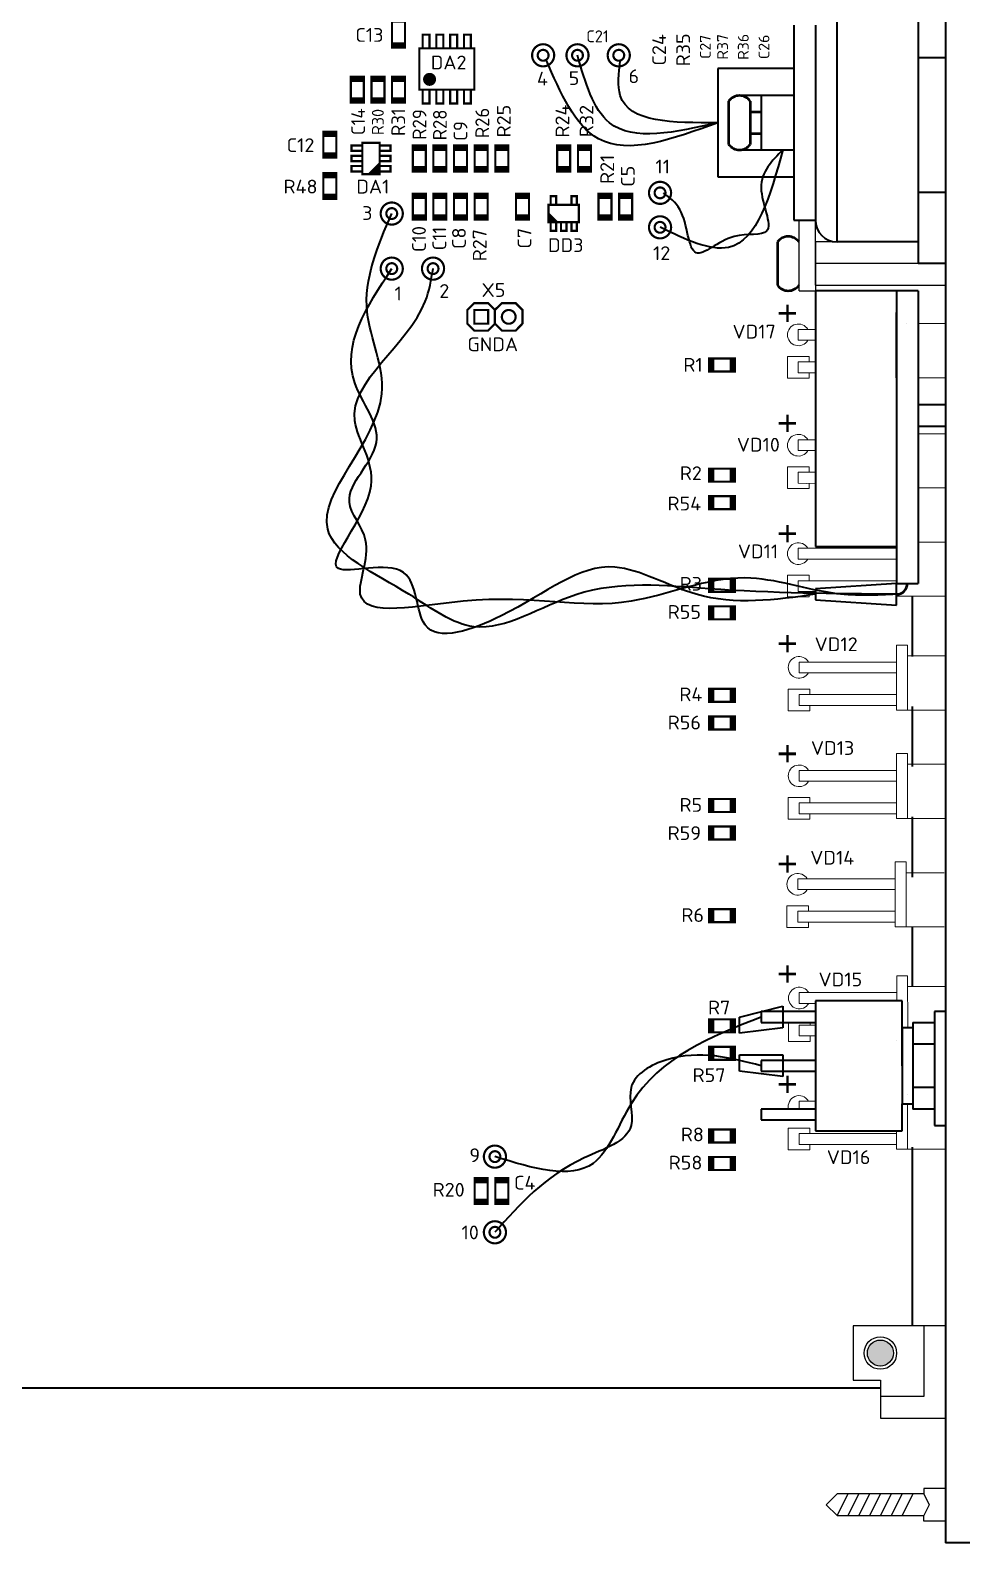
# Model space of a CAD drawing. Header units: millimetres. Extents: x -300 to 586, y -3087 to -2824.
# Drawn here: x -214.5 to -128.5, y -3086.5 to -2947 of the extents above; entities that cross this region are included whole.
import ezdxf
from ezdxf.enums import TextEntityAlignment as Align

# ---------------------------------------------------------------- set-up
doc = ezdxf.new("R2010")
doc.units = ezdxf.units.MM
for name, color, linetype, lineweight in [('BOARD', 7, 'Continuous', 35), ('Panel', 7, 'Continuous', 35), ('PP', 9, 'Continuous', 20), ('TOP', 7, 'Continuous', 20), ('Wire', 7, 'Continuous', 35)]:
    doc.layers.add(name, color=color, linetype=linetype, lineweight=lineweight)
doc.layers.add('Mech', color=7, linetype='Continuous')
doc.styles.get("Standard").update_dxf_attribs({"font": 'txt.shx'})

msp = doc.modelspace()

# ---------------------------------------------------------------- hatches: boundary and pattern name
at = {"layer": 'Mech'}
msp.add_hatch(color=256, dxfattribs=at).paths.add_polyline_path([(-134.75, -3069, 1), (-137.25, -3069, 1)])

# ---------------------------------------------------------------- linework, layer by layer
at = {"layer": 'BOARD'}
for points in [[(-136, -3072.25), (-293.07, -3072.25), (-293.07, -2839), (-136, -2839)], [(-133.07, -2999.18), (-133.07, -3004.73)], [(-133.07, -3009.37), (-133.07, -3014.89)], [(-133.07, -3019.53), (-133.07, -3025.1)], [(-133.07, -3029.64), (-133.07, -3035.2)], [(-133.07, -3050.01), (-133.07, -3066.5)]]:
    msp.add_lwpolyline(points, dxfattribs=at)
at = {"layer": 'Mech', "lineweight": 50}
for p, q in [((-150, -2953.5), (-150, -2957.5)), ((-148, -2953.5), (-148, -2957.5)), ((-148, -2954.5), (-147, -2954.5)), ((-148, -2956.5), (-147, -2956.5)), ((-145.5, -2966.5), (-145.5, -2970.5))]:
    msp.add_line(p, q, dxfattribs=at)
at = {"layer": 'Mech'}
for p, q in [((-143.5, -2971), (-143.5, -2964.5)), ((-142, -2970.5), (-142, -2964.5)), ((-140, -2966.5), (-142, -2966.5)), ((-142, -2966.5), (-142, -2971)), ((-132.5, -2968.5), (-142, -2968.5)), ((-142, -2970.5), (-130, -2970.5)), ((-143.5, -2971), (-142, -2971)), ((-130, -3066.5), (-138.5, -3066.5)), ((-138.5, -3066.5), (-138.5, -3071.5)), ((-132, -3066.5), (-132, -3073)), ((-138.5, -3071.5), (-136, -3071.5)), ((-136, -3071.5), (-136, -3075)), ((-132, -3073), (-136, -3073)), ((-136, -3075), (-130, -3075)), ((-140, -3082), (-141, -3083)), ((-132, -3082), (-140, -3082)), ((-139, -3082), (-140, -3084)), ((-138, -3082), (-139, -3084)), ((-137, -3082), (-138, -3084)), ((-136, -3082), (-137, -3084)), ((-135, -3082), (-136, -3084)), ((-134, -3082), (-135, -3084)), ((-133, -3082), (-134, -3084)), ((-130, -3081.5), (-132, -3081.5)), ((-132, -3081.5), (-132, -3082)), ((-132, -3082), (-131.5, -3083)), ((-141, -3083), (-140, -3084)), ((-131.5, -3083), (-132, -3084)), ((-140, -3084), (-132, -3084)), ((-132, -3084.5), (-132, -3084)), ((-130, -3084.5), (-132, -3084.5))]:
    msp.add_line(p, q, dxfattribs=at)
for radius in [1.5, 1.2]:
    msp.add_circle((-136, -3069), radius, dxfattribs=at)
at = {"layer": 'Mech', "lineweight": 50}
for centre, start, end in [((-149, -2954.25), 36.8699, 143.1301), ((-149, -2956.75), 216.8699, 323.1301), ((-144.5, -2967.25), 36.8699, 143.1301), ((-144.5, -2969.75), 216.8699, 323.1301)]:
    msp.add_arc(centre, 1.25, start, end, dxfattribs=at)
at = {"layer": 'Panel'}
for p, q in [((-130, -2824.5), (-130, -3086.5)), ((-132.5, -2942.5), (-132.5, -2968.5)), ((-140, -2966.5), (-140, -2944.5)), ((-144, -2946.5), (-144, -2964.5)), ((-142, -2946.5), (-142, -2964.5)), ((-130, -2949.5), (-132.5, -2949.5)), ((-144, -2950.5), (-151, -2950.5)), ((-151, -2950.5), (-151, -2960.5)), ((-144, -2953), (-149, -2953)), ((-147, -2953), (-147, -2958)), ((-149, -2958), (-144, -2958)), ((-151, -2960.5), (-144, -2960.5)), ((-130, -2961.95), (-132.5, -2961.95)), ((-144, -2964.5), (-142, -2964.5)), ((-132.5, -2966.5), (-140, -2966.5)), ((-130, -2968.5), (-132.5, -2968.5)), ((-134.5, -2971), (-142, -2971)), ((-142, -2971), (-142, -2994.6)), ((-132.5, -2971), (-134.5, -2971)), ((-134.5, -2971), (-134.5, -2998)), ((-132.5, -2971), (-132.5, -2998)), ((-132.5, -2981.5), (-130, -2981.5)), ((-132.5, -2983.5), (-130, -2983.5)), ((-142, -2994.6), (-134.5, -2994.6)), ((-134.5, -2998), (-132.5, -2998)), ((-142, -3037.5), (-147, -3037.5)), ((-147, -3037.5), (-147, -3038.5)), ((-134, -3036.5), (-142, -3036.5)), ((-142, -3036.5), (-142, -3048.5)), ((-134, -3042.5), (-134, -3036.5)), ((-130, -3037.5), (-131, -3037.5)), ((-131, -3037.5), (-131, -3048)), ((-131, -3037.5), (-131, -3046.5)), ((-147, -3038.5), (-142, -3038.5)), ((-133, -3038.5), (-131, -3038.5)), ((-133, -3038.5), (-133, -3046.5)), ((-133, -3039), (-134, -3039)), ((-134, -3039), (-134, -3046)), ((-131, -3040.5), (-133, -3040.5)), ((-142, -3042), (-147, -3042)), ((-147, -3042), (-147, -3043)), ((-147, -3043), (-142, -3043)), ((-131, -3044.5), (-133, -3044.5)), ((-142, -3046.5), (-147, -3046.5)), ((-147, -3046.5), (-147, -3047.5)), ((-134, -3046), (-133, -3046)), ((-134, -3048.5), (-134, -3046)), ((-131, -3046.5), (-133, -3046.5)), ((-147, -3047.5), (-142, -3047.5)), ((-142, -3048.5), (-134, -3048.5)), ((-131, -3048), (-130, -3048)), ((-127, -3086.5), (-130, -3086.5))]:
    msp.add_line(p, q, dxfattribs=at)
msp.add_arc((-140, -2964.5), 2, 180, 270, dxfattribs=at)
at = {"layer": 'Panel', "lineweight": 50}
msp.add_arc((-134.5, -2998), 1, 270, 0, dxfattribs=at)
at = {"layer": 'PP'}
for p, q in [((-134.57, -2973.02), (-134.57, -2979.02)), ((-134.57, -2973.02), (-134.5, -2973.02)), ((-143.57, -2974.57), (-143.57, -2975.57)), ((-142, -2974.57), (-143.57, -2974.57)), ((-133.57, -2974.02), (-133.57, -2974.02)), ((-132.5, -2974.02), (-130.07, -2974.02)), ((-143.57, -2975.57), (-142, -2975.57)), ((-142.57, -2977.07), (-144.57, -2977.07)), ((-144.57, -2977.07), (-144.57, -2979.07)), ((-142.57, -2977.57), (-142.57, -2977.07)), ((-143.57, -2977.57), (-143.57, -2978.57)), ((-142, -2977.57), (-143.57, -2977.57)), ((-143.57, -2978.57), (-142, -2978.57)), ((-142.57, -2979.07), (-142.57, -2978.57)), ((-144.57, -2979.07), (-142.57, -2979.07)), ((-134.57, -2979.02), (-134.5, -2979.02)), ((-132.5, -2979.02), (-130.07, -2979.02)), ((-134.57, -2983.19), (-134.5, -2983.19)), ((-132.5, -2984.19), (-130.07, -2984.19)), ((-143.57, -2984.75), (-143.57, -2985.75)), ((-142, -2984.75), (-143.57, -2984.75)), ((-143.57, -2985.75), (-142, -2985.75)), ((-142.57, -2987.25), (-144.57, -2987.25)), ((-144.57, -2987.25), (-144.57, -2989.25)), ((-142.57, -2987.75), (-142.57, -2987.25)), ((-143.57, -2987.75), (-143.57, -2988.75)), ((-142, -2987.75), (-143.57, -2987.75)), ((-144.57, -2989.25), (-142.57, -2989.25)), ((-143.57, -2988.75), (-142, -2988.8)), ((-142.57, -2989.25), (-142.57, -2988.75)), ((-132.5, -2989.19), (-130.07, -2989.19)), ((-132.5, -2994.19), (-130.07, -2994.19)), ((-143.57, -2994.75), (-143.57, -2995.75)), ((-134.57, -2994.75), (-143.57, -2994.75)), ((-143.57, -2995.75), (-134.57, -2995.75)), ((-142.57, -2997.25), (-144.57, -2997.25)), ((-144.57, -2997.25), (-144.57, -2999.25)), ((-143.57, -2997.75), (-143.57, -2998.75)), ((-134.57, -2997.75), (-143.57, -2997.75)), ((-142.57, -2997.75), (-142.57, -2997.25)), ((-144.57, -2999.25), (-142.57, -2999.25)), ((-143.57, -2998.75), (-142, -2998.75)), ((-142.57, -2999.25), (-142.57, -2998.75)), ((-134.57, -2999.19), (-133.57, -2999.19)), ((-133.57, -2999.19), (-130.07, -2999.19)), ((-134.5, -3003.69), (-134.5, -3009.69)), ((-134.5, -3003.69), (-133.5, -3003.69)), ((-133.49, -3009.69), (-133.5, -3003.69)), ((-143.5, -3005.25), (-143.5, -3006.25)), ((-134.5, -3005.25), (-143.5, -3005.25)), ((-133.5, -3004.69), (-130, -3004.69)), ((-143.5, -3006.25), (-134.5, -3006.25)), ((-142.5, -3007.75), (-144.5, -3007.75)), ((-144.5, -3007.75), (-144.5, -3009.75)), ((-143.5, -3008.25), (-143.5, -3009.25)), ((-134.5, -3008.25), (-143.5, -3008.25)), ((-142.5, -3008.25), (-142.5, -3007.75)), ((-143.5, -3009.25), (-134.5, -3009.25)), ((-142.5, -3009.75), (-142.5, -3009.25)), ((-144.5, -3009.75), (-142.5, -3009.75)), ((-134.5, -3009.69), (-133.5, -3009.69)), ((-133.5, -3009.69), (-130, -3009.69)), ((-134.5, -3013.69), (-134.5, -3019.69)), ((-134.5, -3013.69), (-133.5, -3013.69)), ((-133.49, -3019.69), (-133.5, -3013.69)), ((-133.5, -3014.69), (-130, -3014.69)), ((-143.5, -3015.25), (-143.5, -3016.25)), ((-134.5, -3015.25), (-143.5, -3015.25)), ((-143.5, -3016.25), (-134.5, -3016.25)), ((-142.5, -3017.75), (-144.5, -3017.75)), ((-144.5, -3017.75), (-144.5, -3019.75)), ((-142.5, -3018.25), (-142.5, -3017.75)), ((-143.5, -3018.25), (-143.5, -3019.25)), ((-134.5, -3018.25), (-143.5, -3018.25)), ((-143.5, -3019.25), (-134.5, -3019.25)), ((-142.5, -3019.75), (-142.5, -3019.25)), ((-144.5, -3019.75), (-142.5, -3019.75)), ((-134.5, -3019.69), (-133.5, -3019.69)), ((-133.5, -3019.69), (-130, -3019.69)), ((-134.62, -3023.69), (-134.62, -3029.69)), ((-134.62, -3023.69), (-133.62, -3023.69)), ((-133.61, -3029.69), (-133.62, -3023.69)), ((-133.62, -3024.69), (-130.12, -3024.69)), ((-143.62, -3025.25), (-143.62, -3026.25)), ((-134.62, -3025.25), (-143.62, -3025.25)), ((-143.62, -3026.25), (-134.62, -3026.25)), ((-142.62, -3027.75), (-144.62, -3027.75)), ((-144.62, -3027.75), (-144.62, -3029.75)), ((-142.62, -3028.25), (-142.62, -3027.75)), ((-143.62, -3028.25), (-143.62, -3029.25)), ((-134.62, -3028.25), (-143.62, -3028.25)), ((-144.62, -3029.75), (-142.62, -3029.75)), ((-143.62, -3029.25), (-134.62, -3029.25)), ((-142.62, -3029.75), (-142.62, -3029.25)), ((-134.62, -3029.69), (-133.62, -3029.69)), ((-133.62, -3029.69), (-130.12, -3029.69)), ((-134.48, -3034.19), (-133.48, -3034.19)), ((-134.48, -3034.19), (-134.48, -3036.5)), ((-133.47, -3039), (-133.48, -3034.19)), ((-133.48, -3034.19), (-133.48, -3034.19)), ((-143.48, -3035.75), (-143.48, -3036.75)), ((-134.48, -3035.75), (-143.48, -3035.75)), ((-133.48, -3035.19), (-129.98, -3035.19)), ((-143.48, -3036.75), (-142, -3036.75)), ((-144.48, -3038.5), (-144.48, -3040.25)), ((-143.48, -3038.75), (-143.48, -3039.75)), ((-142, -3038.75), (-143.48, -3038.75)), ((-142.48, -3038.75), (-142.48, -3038.5)), ((-144.48, -3040.25), (-142.48, -3040.25)), ((-143.48, -3039.75), (-142, -3039.75)), ((-142.48, -3040.25), (-142.48, -3039.75)), ((-134.48, -3040.19), (-134.48, -3040.19)), ((-130, -3040.19), (-129.98, -3040.19)), ((-142, -3045.75), (-143.5, -3045.75)), ((-143.5, -3045.75), (-143.5, -3046.5)), ((-133.5, -3045.19), (-133.5, -3045.19)), ((-133.49, -3050.19), (-133.5, -3046)), ((-142.5, -3048.25), (-144.5, -3048.25)), ((-144.5, -3048.25), (-144.5, -3050.25)), ((-142.5, -3048.75), (-142.5, -3048.25)), ((-134.5, -3048.5), (-134.5, -3050.19)), ((-134.5, -3048.75), (-143.5, -3048.75)), ((-143.5, -3048.75), (-143.5, -3049.75)), ((-143.5, -3049.75), (-134.5, -3049.75)), ((-142.5, -3050.25), (-142.5, -3049.75)), ((-144.5, -3050.25), (-142.5, -3050.25)), ((-134.5, -3050.19), (-133.5, -3050.19)), ((-133.5, -3050.19), (-130, -3050.19))]:
    msp.add_line(p, q, dxfattribs=at)
for points, const_width in [([(-181.06, -2946.17), (-179.86, -2946.17), (-179.86, -2948.57), (-181.06, -2948.57), (-181.06, -2946.17)], 0.2), ([(-179.86, -2948.17), (-181.06, -2948.17)], 0.2), ([(-179.86, -2948.37), (-181.06, -2948.37)], 0.2), ([(-178.24, -2948.64), (-178.24, -2947.37), (-177.6, -2947.37), (-177.6, -2948.64)], 0.2), ([(-176.97, -2948.64), (-176.97, -2947.37), (-176.33, -2947.37), (-176.33, -2948.64)], 0.2), ([(-175.7, -2948.64), (-175.7, -2947.37), (-175.06, -2947.37), (-175.06, -2948.64)], 0.2), ([(-174.43, -2948.64), (-174.43, -2947.37), (-173.79, -2947.37), (-173.79, -2948.64)], 0.2), ([(-178.55, -2952.45), (-178.55, -2948.64), (-173.47, -2948.64), (-173.47, -2952.45), (-178.55, -2952.45)], 0.2), ([(-183.67, -2951.25), (-183.67, -2953.65), (-184.87, -2953.65), (-184.87, -2951.25), (-183.67, -2951.25), (-183.67, -2951.45), (-184.87, -2951.45), (-184.87, -2951.65), (-183.67, -2951.65)], 0.2), ([(-182.96, -2953.65), (-181.76, -2953.65), (-181.76, -2951.25), (-182.96, -2951.25), (-182.96, -2953.65)], 0.2), ([(-181.76, -2951.45), (-182.96, -2951.45)], 0.2), ([(-181.76, -2951.65), (-182.96, -2951.65)], 0.2), ([(-179.86, -2951.25), (-181.06, -2951.25), (-181.06, -2953.65), (-179.86, -2953.65), (-179.86, -2951.25)], 0.2), ([(-181.06, -2951.45), (-179.86, -2951.45)], 0.2), ([(-181.06, -2951.65), (-179.86, -2951.65)], 0.2), ([(-178.24, -2952.45), (-178.24, -2953.72), (-177.6, -2953.72), (-177.6, -2952.45)], 0.2), ([(-176.97, -2952.45), (-176.97, -2953.72), (-176.33, -2953.72), (-176.33, -2952.45)], 0.2), ([(-175.7, -2952.45), (-175.7, -2953.72), (-175.06, -2953.72), (-175.06, -2952.45)], 0.2), ([(-174.43, -2952.45), (-174.43, -2953.72), (-173.79, -2953.72), (-173.79, -2952.45)], 0.2), ([(-183.67, -2953.65), (-184.87, -2953.65), (-184.87, -2953.25), (-183.67, -2953.25), (-183.67, -2953.45), (-184.87, -2953.45)], 0.2), ([(-181.76, -2953.25), (-182.96, -2953.25)], 0.2), ([(-181.76, -2953.45), (-182.96, -2953.45)], 0.2), ([(-181.06, -2953.25), (-179.86, -2953.25)], 0.2), ([(-181.06, -2953.45), (-179.86, -2953.45)], 0.2), ([(-187.41, -2956.33), (-186.21, -2956.33), (-186.21, -2958.73), (-187.41, -2958.73), (-187.41, -2956.33)], 0.2), ([(-186.21, -2956.53), (-187.41, -2956.53)], 0.2), ([(-187.41, -2956.73), (-186.21, -2956.73)], 0.2), ([(-183.8, -2957.6), (-183.8, -2958.1), (-184.8, -2958.1), (-184.8, -2957.6), (-183.8, -2957.6)], 0.2), ([(-182.2, -2957.35), (-182.2, -2960.25), (-183.8, -2960.25), (-183.8, -2957.35), (-182.2, -2957.35)], 0.2), ([(-181.2, -2957.6), (-181.2, -2958.1), (-182.2, -2958.1), (-182.2, -2957.6), (-181.2, -2957.6)], 0.2), ([(-179.15, -2960), (-177.95, -2960), (-177.95, -2957.6), (-179.15, -2957.6), (-179.15, -2960)], 0.2), ([(-177.95, -2957.8), (-179.15, -2957.8)], 0.2), ([(-177.95, -2958), (-179.15, -2958)], 0.2), ([(-177.25, -2960), (-176.05, -2960), (-176.05, -2957.6), (-177.25, -2957.6), (-177.25, -2960)], 0.2), ([(-176.05, -2957.8), (-177.25, -2957.8)], 0.2), ([(-176.05, -2958), (-177.25, -2958)], 0.2), ([(-174.14, -2957.6), (-174.14, -2960), (-175.34, -2960), (-175.34, -2957.6), (-174.14, -2957.6), (-174.14, -2957.8), (-175.34, -2957.8), (-175.34, -2958), (-174.14, -2958)], 0.2), ([(-172.24, -2957.6), (-173.44, -2957.6), (-173.44, -2960), (-172.24, -2960), (-172.24, -2957.6)], 0.2), ([(-173.44, -2957.8), (-172.24, -2957.8)], 0.2), ([(-173.44, -2958), (-172.24, -2958)], 0.2), ([(-171.53, -2960), (-170.33, -2960), (-170.33, -2957.6), (-171.53, -2957.6), (-171.53, -2960)], 0.2), ([(-170.33, -2957.8), (-171.53, -2957.8)], 0.2), ([(-170.33, -2958), (-171.53, -2958)], 0.2), ([(-164.62, -2957.6), (-165.82, -2957.6), (-165.82, -2960), (-164.62, -2960), (-164.62, -2957.6)], 0.2), ([(-165.82, -2957.8), (-164.62, -2957.8)], 0.2), ([(-165.82, -2958), (-164.62, -2958)], 0.2), ([(-162.71, -2957.6), (-163.91, -2957.6), (-163.91, -2960), (-162.71, -2960), (-162.71, -2957.6)], 0.2), ([(-163.91, -2957.8), (-162.71, -2957.8)], 0.2), ([(-163.91, -2958), (-162.71, -2958)], 0.2), ([(-186.21, -2958.33), (-187.41, -2958.33)], 0.2), ([(-186.21, -2958.53), (-187.41, -2958.53)], 0.2), ([(-183.8, -2958.55), (-183.8, -2959.05), (-184.8, -2959.05), (-184.8, -2958.55), (-183.8, -2958.55)], 0.2), ([(-183.8, -2959.5), (-183.8, -2960), (-184.8, -2960), (-184.8, -2959.5), (-183.8, -2959.5)], 0.2), ([(-183.2, -2960.25), (-182.2, -2959.25)], 0.2), ([(-183, -2960.25), (-182.2, -2959.45)], 0.2), ([(-181.2, -2958.55), (-181.2, -2959.05), (-182.2, -2959.05), (-182.2, -2958.55), (-181.2, -2958.55)], 0.2), ([(-181.2, -2959.5), (-181.2, -2960), (-182.2, -2960), (-182.2, -2959.5), (-181.2, -2959.5)], 0.2), ([(-186.21, -2960.14), (-187.41, -2960.14), (-187.41, -2962.54), (-186.21, -2962.54), (-186.21, -2960.14)], 0.2), ([(-187.41, -2960.34), (-186.21, -2960.34)], 0.2), ([(-187.41, -2960.54), (-186.21, -2960.54)], 0.2), ([(-182.8, -2960.25), (-182.2, -2959.65)], 0.2), ([(-182.6, -2960.25), (-182.2, -2959.85)], 0.2), ([(-182.4, -2960.25), (-182.2, -2960.05)], 0.2), ([(-177.95, -2959.6), (-179.15, -2959.6)], 0.2), ([(-177.95, -2959.8), (-179.15, -2959.8)], 0.2), ([(-176.05, -2959.6), (-177.25, -2959.6)], 0.2), ([(-176.05, -2959.8), (-177.25, -2959.8)], 0.2), ([(-174.14, -2960), (-175.34, -2960), (-175.34, -2959.6), (-174.14, -2959.6), (-174.14, -2959.8), (-175.34, -2959.8)], 0.2), ([(-173.44, -2959.6), (-172.24, -2959.6)], 0.2), ([(-173.44, -2959.8), (-172.24, -2959.8)], 0.2), ([(-170.33, -2959.6), (-171.53, -2959.6)], 0.2), ([(-170.33, -2959.8), (-171.53, -2959.8)], 0.2), ([(-165.82, -2959.6), (-164.62, -2959.6)], 0.2), ([(-165.82, -2959.8), (-164.62, -2959.8)], 0.2), ([(-163.91, -2959.6), (-162.71, -2959.6)], 0.2), ([(-163.91, -2959.8), (-162.71, -2959.8)], 0.2), ([(-187.41, -2962.14), (-186.21, -2962.14)], 0.2), ([(-177.95, -2964.45), (-179.15, -2964.45), (-179.15, -2962.05), (-177.95, -2962.05), (-177.95, -2964.45)], 0.2), ([(-179.15, -2962.24), (-177.95, -2962.24)], 0.2), ([(-177.25, -2962.05), (-176.05, -2962.05), (-176.05, -2964.45), (-177.25, -2964.45), (-177.25, -2962.05)], 0.2), ([(-176.05, -2962.24), (-177.25, -2962.24)], 0.2), ([(-175.34, -2962.05), (-174.14, -2962.05), (-174.14, -2964.45), (-175.34, -2964.45), (-175.34, -2962.05)], 0.2), ([(-174.14, -2962.24), (-175.34, -2962.24)], 0.2), ([(-173.44, -2964.45), (-172.24, -2964.45), (-172.24, -2962.05), (-173.44, -2962.05), (-173.44, -2964.45)], 0.2), ([(-172.24, -2962.24), (-173.44, -2962.24)], 0.2), ([(-169.63, -2962.05), (-168.43, -2962.05), (-168.43, -2964.45), (-169.63, -2964.45), (-169.63, -2962.05)], 0.2), ([(-168.43, -2962.24), (-169.63, -2962.24)], 0.2), ([(-166.42, -2963.08), (-166.42, -2962.28), (-165.92, -2962.28), (-165.92, -2963.08)], 0.2), ([(-164.51, -2963.08), (-164.51, -2962.28), (-164.01, -2962.28), (-164.01, -2963.08)], 0.2), ([(-162.01, -2964.45), (-160.81, -2964.45), (-160.81, -2962.05), (-162.01, -2962.05), (-162.01, -2964.45)], 0.2), ([(-160.81, -2962.24), (-162.01, -2962.24)], 0.2), ([(-160.1, -2962.05), (-158.9, -2962.05), (-158.9, -2964.45), (-160.1, -2964.45), (-160.1, -2962.05)], 0.2), ([(-158.9, -2962.24), (-160.1, -2962.24)], 0.2), ([(-187.41, -2962.34), (-186.21, -2962.34)], 0.2), ([(-179.15, -2962.45), (-177.95, -2962.45)], 0.2), ([(-177.25, -2962.45), (-176.05, -2962.45)], 0.2), ([(-175.34, -2962.45), (-174.14, -2962.45)], 0.2), ([(-172.24, -2962.45), (-173.44, -2962.45)], 0.2), ([(-169.63, -2962.45), (-168.43, -2962.45)], 0.2), ([(-166.62, -2963.08), (-163.82, -2963.08), (-163.82, -2964.68), (-166.62, -2964.68), (-166.62, -2963.08)], 0.2), ([(-160.81, -2962.45), (-162.01, -2962.45)], 0.2), ([(-160.1, -2962.45), (-158.9, -2962.45)], 0.2), ([(-177.95, -2964.05), (-179.15, -2964.05)], 0.2), ([(-179.15, -2964.24), (-177.95, -2964.24)], 0.2), ([(-176.05, -2964.05), (-177.25, -2964.05)], 0.2), ([(-176.05, -2964.24), (-177.25, -2964.24)], 0.2), ([(-174.14, -2964.05), (-175.34, -2964.05)], 0.2), ([(-174.14, -2964.24), (-175.34, -2964.24)], 0.2), ([(-172.24, -2964.05), (-173.44, -2964.05)], 0.2), ([(-172.24, -2964.24), (-173.44, -2964.24)], 0.2), ([(-168.43, -2964.05), (-169.63, -2964.05)], 0.2), ([(-168.43, -2964.24), (-169.63, -2964.24)], 0.2), ([(-166.62, -2963.88), (-165.82, -2964.68)], 0.2), ([(-166.62, -2964.08), (-166.02, -2964.68)], 0.2), ([(-166.62, -2964.28), (-166.22, -2964.68)], 0.2), ([(-166.62, -2964.48), (-166.42, -2964.68), (-166.42, -2965.48), (-165.92, -2965.48), (-165.92, -2964.68)], 0.2), ([(-165.47, -2964.68), (-165.47, -2965.48), (-164.97, -2965.48), (-164.97, -2964.68)], 0.2), ([(-164.51, -2964.68), (-164.51, -2965.48), (-164.01, -2965.48), (-164.01, -2964.68)], 0.2), ([(-160.81, -2964.05), (-162.01, -2964.05)], 0.2), ([(-160.81, -2964.24), (-162.01, -2964.24)], 0.2), ([(-158.9, -2964.05), (-160.1, -2964.05)], 0.2), ([(-158.9, -2964.24), (-160.1, -2964.24)], 0.2), ([(-172.2, -2974.68), (-171.57, -2974.04), (-170.93, -2974.68), (-169.66, -2974.68), (-169.03, -2974.04), (-169.03, -2972.77), (-169.66, -2972.14), (-170.93, -2972.14), (-171.57, -2972.77), (-172.2, -2972.14), (-173.47, -2972.14), (-174.11, -2972.77), (-174.11, -2974.04), (-173.47, -2974.68), (-172.2, -2974.68)], 0.2), ([(-173.47, -2972.77), (-172.2, -2972.77), (-172.2, -2974.04), (-173.47, -2974.04), (-173.47, -2972.77)], 0.2), ([(-171.57, -2972.77), (-171.57, -2974.04)], 0.2), ([(-145.37, -2973.08), (-143.77, -2973.08)], 0.25), ([(-144.57, -2973.88), (-144.57, -2972.28)], 0.2), ([(-149.41, -2978.45), (-149.41, -2977.25), (-151.81, -2977.25), (-151.81, -2978.45), (-149.41, -2978.45)], 0.2), ([(-151.61, -2977.25), (-151.61, -2978.45)], 0.2), ([(-151.41, -2977.25), (-151.41, -2978.45)], 0.2), ([(-149.81, -2977.25), (-149.81, -2978.45)], 0.2), ([(-149.61, -2977.25), (-149.61, -2978.45)], 0.2), ([(-145.37, -2983.24), (-143.77, -2983.24)], 0.25), ([(-144.57, -2984.04), (-144.57, -2982.44)], 0.2), ([(-149.41, -2988.61), (-149.41, -2987.41), (-151.81, -2987.41), (-151.81, -2988.61), (-149.41, -2988.61)], 0.2), ([(-151.61, -2987.41), (-151.61, -2988.61)], 0.2), ([(-151.41, -2987.41), (-151.41, -2988.61)], 0.2), ([(-149.81, -2987.41), (-149.81, -2988.61)], 0.2), ([(-149.61, -2987.41), (-149.61, -2988.61)], 0.2), ([(-149.41, -2991.15), (-149.41, -2989.95), (-151.81, -2989.95), (-151.81, -2991.15), (-149.41, -2991.15)], 0.2), ([(-151.61, -2989.95), (-151.61, -2991.15)], 0.2), ([(-151.41, -2989.95), (-151.41, -2991.15)], 0.2), ([(-149.81, -2989.95), (-149.81, -2991.15)], 0.2), ([(-149.61, -2989.95), (-149.61, -2991.15)], 0.2), ([(-144.57, -2994.2), (-144.57, -2992.6)], 0.2), ([(-145.37, -2993.4), (-143.77, -2993.4)], 0.25), ([(-149.41, -2998.77), (-149.41, -2997.57), (-151.81, -2997.57), (-151.81, -2998.77), (-149.41, -2998.77)], 0.2), ([(-151.61, -2997.57), (-151.61, -2998.77)], 0.2), ([(-151.41, -2997.57), (-151.41, -2998.77)], 0.2), ([(-149.81, -2997.57), (-149.81, -2998.77)], 0.2), ([(-149.61, -2997.57), (-149.61, -2998.77)], 0.2), ([(-149.41, -3001.31), (-149.41, -3000.11), (-151.81, -3000.11), (-151.81, -3001.31), (-149.41, -3001.31)], 0.2), ([(-151.61, -3000.11), (-151.61, -3001.31)], 0.2), ([(-151.41, -3000.11), (-151.41, -3001.31)], 0.2), ([(-149.81, -3000.11), (-149.81, -3001.31)], 0.2), ([(-149.61, -3000.11), (-149.61, -3001.31)], 0.2), ([(-144.57, -3004.36), (-144.57, -3002.76)], 0.2), ([(-145.37, -3003.56), (-143.77, -3003.56)], 0.25), ([(-149.41, -3008.93), (-149.41, -3007.73), (-151.81, -3007.73), (-151.81, -3008.93), (-149.41, -3008.93)], 0.2), ([(-151.61, -3007.73), (-151.61, -3008.93)], 0.2), ([(-151.41, -3007.73), (-151.41, -3008.93)], 0.2), ([(-149.81, -3007.73), (-149.81, -3008.93)], 0.2), ([(-149.61, -3007.73), (-149.61, -3008.93)], 0.2), ([(-149.41, -3011.47), (-149.41, -3010.27), (-151.81, -3010.27), (-151.81, -3011.47), (-149.41, -3011.47)], 0.2), ([(-151.61, -3010.27), (-151.61, -3011.47)], 0.2), ([(-151.41, -3010.27), (-151.41, -3011.47)], 0.2), ([(-149.81, -3010.27), (-149.81, -3011.47)], 0.2), ([(-149.61, -3010.27), (-149.61, -3011.47)], 0.2), ([(-145.37, -3013.72), (-143.77, -3013.72)], 0.25), ([(-144.57, -3014.52), (-144.57, -3012.92)], 0.2), ([(-149.41, -3019.09), (-149.41, -3017.89), (-151.81, -3017.89), (-151.81, -3019.09), (-149.41, -3019.09)], 0.2), ([(-151.61, -3017.89), (-151.61, -3019.09)], 0.2), ([(-151.41, -3017.89), (-151.41, -3019.09)], 0.2), ([(-149.81, -3017.89), (-149.81, -3019.09)], 0.2), ([(-149.61, -3017.89), (-149.61, -3019.09)], 0.2), ([(-149.41, -3021.63), (-149.41, -3020.43), (-151.81, -3020.43), (-151.81, -3021.63), (-149.41, -3021.63)], 0.2), ([(-151.61, -3020.43), (-151.61, -3021.63)], 0.2), ([(-151.41, -3020.43), (-151.41, -3021.63)], 0.2), ([(-149.81, -3020.43), (-149.81, -3021.63)], 0.2), ([(-149.61, -3020.43), (-149.61, -3021.63)], 0.2), ([(-144.57, -3024.68), (-144.57, -3023.08)], 0.2), ([(-145.37, -3023.88), (-143.77, -3023.88)], 0.25), ([(-149.41, -3029.25), (-149.41, -3028.05), (-151.81, -3028.05), (-151.81, -3029.25), (-149.41, -3029.25)], 0.2), ([(-151.61, -3028.05), (-151.61, -3029.25)], 0.2), ([(-151.41, -3028.05), (-151.41, -3029.25)], 0.2), ([(-149.81, -3028.05), (-149.81, -3029.25)], 0.2), ([(-149.61, -3028.05), (-149.61, -3029.25)], 0.2), ([(-144.57, -3034.84), (-144.57, -3033.24)], 0.2), ([(-145.37, -3034.04), (-143.77, -3034.04)], 0.25), ([(-149.41, -3039.41), (-149.41, -3038.21), (-151.81, -3038.21), (-151.81, -3039.41), (-149.41, -3039.41)], 0.2), ([(-151.61, -3038.21), (-151.61, -3039.41)], 0.2), ([(-151.41, -3038.21), (-151.41, -3039.41)], 0.2), ([(-149.81, -3038.21), (-149.81, -3039.41)], 0.2), ([(-149.61, -3038.21), (-149.61, -3039.41)], 0.2), ([(-149.41, -3041.95), (-149.41, -3040.75), (-151.81, -3040.75), (-151.81, -3041.95), (-149.41, -3041.95)], 0.2), ([(-151.61, -3040.75), (-151.61, -3041.95)], 0.2), ([(-151.41, -3040.75), (-151.41, -3041.95)], 0.2), ([(-149.81, -3040.75), (-149.81, -3041.95)], 0.2), ([(-149.61, -3040.75), (-149.61, -3041.95)], 0.2), ([(-145.37, -3044.2), (-143.77, -3044.2)], 0.25), ([(-144.57, -3045), (-144.57, -3043.4)], 0.2), ([(-149.41, -3049.57), (-149.41, -3048.37), (-151.81, -3048.37), (-151.81, -3049.57), (-149.41, -3049.57)], 0.2), ([(-151.61, -3048.37), (-151.61, -3049.57)], 0.2), ([(-151.41, -3048.37), (-151.41, -3049.57)], 0.2), ([(-149.81, -3048.37), (-149.81, -3049.57)], 0.2), ([(-149.61, -3048.37), (-149.61, -3049.57)], 0.2), ([(-149.41, -3052.11), (-149.41, -3050.91), (-151.81, -3050.91), (-151.81, -3052.11), (-149.41, -3052.11)], 0.2), ([(-151.61, -3050.91), (-151.61, -3052.11)], 0.2), ([(-151.41, -3050.91), (-151.41, -3052.11)], 0.2), ([(-149.81, -3050.91), (-149.81, -3052.11)], 0.2), ([(-149.61, -3050.91), (-149.61, -3052.11)], 0.2), ([(-173.44, -3055.25), (-172.24, -3055.25), (-172.24, -3052.85), (-173.44, -3052.85), (-173.44, -3055.25)], 0.2), ([(-171.53, -3052.85), (-170.33, -3052.85), (-170.33, -3055.25), (-171.53, -3055.25), (-171.53, -3052.85)], 0.2), ([(-172.24, -3053.05), (-173.44, -3053.05)], 0.2), ([(-172.24, -3053.25), (-173.44, -3053.25)], 0.2), ([(-170.33, -3053.05), (-171.53, -3053.05)], 0.2), ([(-171.53, -3053.25), (-170.33, -3053.25)], 0.2), ([(-172.24, -3054.85), (-173.44, -3054.85)], 0.2), ([(-172.24, -3055.05), (-173.44, -3055.05)], 0.2), ([(-170.33, -3054.85), (-171.53, -3054.85)], 0.2), ([(-170.33, -3055.05), (-171.53, -3055.05)], 0.2)]:
    msp.add_lwpolyline(points, dxfattribs=dict(at, const_width=const_width))
for points, const_width in [([(-177.3, -2951.5, 1), (-177.9, -2951.5, 1), (-177.3, -2951.5)], 0.6), ([(-169.66, -2973.41, 1), (-170.93, -2973.41, 1), (-169.66, -2973.41)], 0.2)]:
    msp.add_lwpolyline(points, format="xyb", dxfattribs=dict(at, const_width=const_width))
for centre, end in [((-143.57, -2975.07), 330), ((-143.57, -2985.25), 330), ((-143.57, -2995.25), 330), ((-143.5, -3005.75), 330), ((-143.5, -3015.75), 330), ((-143.62, -3025.75), 330), ((-143.48, -3036.25), 330), ((-143.5, -3046.25), 194.6385)]:
    msp.add_arc(centre, 1, 30, end, dxfattribs=at)
at = {"layer": 'TOP', "const_width": 0.2}
for points in [[(-166.1, -2949.28, 1), (-168.14, -2949.28, 1), (-166.1, -2949.28)], [(-162.93, -2949.28, 1), (-164.97, -2949.28, 1), (-162.93, -2949.28)], [(-159.12, -2949.28, 1), (-161.16, -2949.28, 1), (-159.12, -2949.28)], [(-166.62, -2949.28, 1), (-167.62, -2949.28, 1), (-166.62, -2949.28)], [(-163.45, -2949.28, 1), (-164.45, -2949.28, 1), (-163.45, -2949.28)], [(-159.64, -2949.28, 1), (-160.64, -2949.28, 1), (-159.64, -2949.28)], [(-155.31, -2961.97, 1), (-157.35, -2961.97, 1), (-155.31, -2961.97)], [(-155.83, -2961.97, 1), (-156.83, -2961.97, 1), (-155.83, -2961.97)], [(-180.07, -2963.88, 1), (-182.11, -2963.88, 1), (-180.07, -2963.88)], [(-180.59, -2963.88, 1), (-181.59, -2963.88, 1), (-180.59, -2963.88)], [(-155.31, -2965.15, 1), (-157.35, -2965.15, 1), (-155.31, -2965.15)], [(-155.83, -2965.15, 1), (-156.83, -2965.15, 1), (-155.83, -2965.15)], [(-180.07, -2968.96, 1), (-182.11, -2968.96, 1), (-180.07, -2968.96)], [(-180.59, -2968.96, 1), (-181.59, -2968.96, 1), (-180.59, -2968.96)], [(-176.26, -2968.96, 1), (-178.3, -2968.96, 1), (-176.26, -2968.96)], [(-176.78, -2968.96, 1), (-177.78, -2968.96, 1), (-176.78, -2968.96)], [(-170.55, -3050.88, 1), (-172.59, -3050.88, 1), (-170.55, -3050.88)], [(-171.07, -3050.88, 1), (-172.07, -3050.88, 1), (-171.07, -3050.88)], [(-170.55, -3057.86, 1), (-172.59, -3057.86, 1), (-170.55, -3057.86)], [(-171.07, -3057.86, 1), (-172.07, -3057.86, 1), (-171.07, -3057.86)]]:
    msp.add_lwpolyline(points, format="xyb", dxfattribs=at)
at = {"layer": 'Wire'}
for p, q in [((-134.5, -2998), (-142, -2998.5)), ((-134.5, -3000), (-134.5, -2998)), ((-142, -2998.5), (-142, -2999.5)), ((-142, -2999.5), (-134.5, -3000)), ((-149, -3038), (-145, -3037)), ((-145, -3037), (-145, -3039)), ((-149, -3039.5), (-149, -3038)), ((-145, -3039), (-149, -3039.5)), ((-149, -3043), (-149, -3041.5)), ((-149, -3041.5), (-145, -3041.5)), ((-145, -3041.5), (-145, -3043.5)), ((-145, -3043.5), (-149, -3043))]:
    msp.add_line(p, q, dxfattribs=at)
for points in [[(-151, -2955.5), (-161, -2955.5), (-163.95, -2949.28)], [(-151, -2955.5), (-162, -2957), (-166.85, -2949.69)], [(-151, -2955.5), (-160, -2953), (-160, -2949.76)], [(-145, -2958), (-150, -2967), (-156.33, -2965.15)], [(-145, -2958), (-147, -2961.5), (-146.5, -2965.5), (-149.5, -2966), (-153, -2967.5), (-154.5, -2963.5), (-156, -2962)], [(-134.5, -2999), (-151.81, -2998.5), (-164.09, -2999.05), (-173.5, -3002), (-179.5, -2999), (-187, -2993), (-182, -2980.5), (-183.36, -2972.97), (-181.09, -2963.88)], [(-142, -2999), (-153, -2999), (-160.5, -2996.5), (-171, -3001), (-178.02, -3001.82), (-180, -2997), (-186.01, -2996.62), (-183, -2989), (-184.5, -2983), (-178, -2972), (-177.28, -2968.96)], [(-134.5, -2999), (-140.01, -2998.95), (-148.5, -2997.5), (-158.99, -2999.64), (-174.5, -2999.64), (-183.99, -2999), (-183.5, -2994), (-185, -2990.5), (-182.5, -2985), (-184.5, -2979.5), (-181.09, -2968.96)], [(-147, -3038), (-159, -3046), (-162.5, -3051.5), (-171.57, -3050.88)], [(-147, -3042.5), (-155.72, -3041.95), (-159, -3044.5), (-159, -3048), (-163.32, -3051), (-171.57, -3057.86)]]:
    msp.add_spline(points, degree=3, dxfattribs=at)

# ---------------------------------------------------------------- texts
at = {"layer": 'PP'}
for s, height, width, p in [('C13', 1.27, 1.019685, (-183.15, -2948.04)), ('C21', 1.1, 0.95, (-162.1, -2948.08)), ('DA2', 1.27, 1.019685, (-175.84, -2950.58)), ('C12', 1.27, 1.019685, (-189.51, -2958.21)), ('R48', 1.27, 1.019685, (-189.51, -2962.03)), ('DA1', 1.27, 1.019685, (-182.83, -2962.03)), ('DD3', 1.27, 1.019685, (-165.03, -2967.43)), ('X5', 1.27, 1.019685, (-171.7, -2971.57)), ('VD17', 1.27, 1.019685, (-147.65, -2975.41)), ('R1', 1.27, 1.019685, (-153.29, -2978.47)), ('VD10', 1.27, 1.019685, (-147.26, -2985.84)), ('R2', 1.27, 1.019685, (-153.49, -2988.47)), ('R54', 1.27, 1.019685, (-154.09, -2991.27)), ('VD11', 1.27, 1.019685, (-147.29, -2995.68)), ('R3', 1.27, 1.019685, (-153.49, -2998.67)), ('R55', 1.27, 1.019685, (-154.09, -3001.27)), ('VD12', 1.27, 1.019685, (-140.08, -3004.25)), ('R4', 1.27, 1.019685, (-153.49, -3008.87)), ('R56', 1.27, 1.019685, (-154.09, -3011.47)), ('VD13', 1.27, 1.019685, (-140.41, -3013.82)), ('R5', 1.27, 1.019685, (-153.49, -3019.07)), ('R59', 1.27, 1.019685, (-154.09, -3021.67)), ('VD14', 1.27, 1.019685, (-140.44, -3023.94)), ('R6', 1.27, 1.019685, (-153.32, -3029.23)), ('VD15', 1.27, 1.019685, (-139.69, -3035.17)), ('R7', 1.27, 1.019685, (-150.88, -3037.76)), ('R57', 1.27, 1.019685, (-151.81, -3044)), ('R8', 1.27, 1.019685, (-153.35, -3049.47)), ('R58', 1.27, 1.019685, (-153.98, -3052.07)), ('VD16', 1.27, 1.019685, (-138.93, -3051.57)), ('C4', 1.27, 1.019685, (-168.82, -3053.92)), ('R20', 1.27, 1.019685, (-175.84, -3054.57))]:
    msp.add_text(s, height=height, dxfattribs=dict(at, width=width)).set_placement(p, align=Align.CENTER)
for s, height, width, p in [('C24', 1.27, 1.019685, (-155.78, -2948.78)), ('R35', 1.27, 1.019685, (-153.56, -2948.78)), ('C27', 1, 1.019685, (-151.65, -2948.5)), ('R37', 1, 1.019685, (-150.06, -2948.5)), ('R36', 1, 1.019685, (-148.15, -2948.5)), ('C26', 1, 1.019685, (-146.24, -2948.5)), ('C14', 1.27, 0.95, (-183.56, -2955.41)), ('R30', 1.1, 0.95, (-181.82, -2955.43)), ('R31', 1.27, 0.95, (-179.85, -2955.45)), ('R29', 1.27, 0.95, (-177.89, -2955.66)), ('R28', 1.27, 0.95, (-176.01, -2955.7)), ('R26', 1.27, 0.95, (-172.1, -2955.52)), ('R25', 1.27, 1.019685, (-170.11, -2955.35)), ('R24', 1.27, 1.019685, (-164.71, -2955.35)), ('R32', 1.27, 1.019685, (-162.48, -2955.35)), ('C9', 1.27, 0.95, (-174.11, -2956.26)), ('R21', 1.27, 1.019685, (-160.57, -2959.8)), ('C5', 1.27, 1.019685, (-158.67, -2960.44)), ('C10', 1.27, 0.95, (-177.94, -2966.23)), ('C11', 1.27, 0.95, (-176.06, -2966.19)), ('C8', 1.27, 1.019685, (-174.25, -2966.16)), ('R27', 1.27, 1.019685, (-172.34, -2966.8)), ('C7', 1.27, 1.019685, (-168.21, -2966.16))]:
    msp.add_text(s, height=height, rotation=90, dxfattribs=dict(at, width=width)).set_placement(p, align=Align.CENTER)
at = {"layer": 'PP', "width": 1.019685}
msp.add_text('GNDA', height=1.27, dxfattribs=at).set_placement((-174.11, -2976.58))
at = {"layer": 'TOP', "width": 1.019685}
for s, p in [('4', (-167.69, -2952.07)), ('5', (-164.76, -2952.02)), ('6', (-159.24, -2951.85)), ('11', (-156.76, -2960.18)), ('3', (-183.82, -2964.47)), ('12', (-156.98, -2968.17)), ('2', (-176.7, -2971.66)), ('1', (-180.83, -2971.89)), ('9', (-173.93, -3051.39)), ('10', (-174.65, -3058.51))]:
    msp.add_text(s, height=1.27, dxfattribs=at).set_placement(p)

doc.saveas('drawing.dxf')
